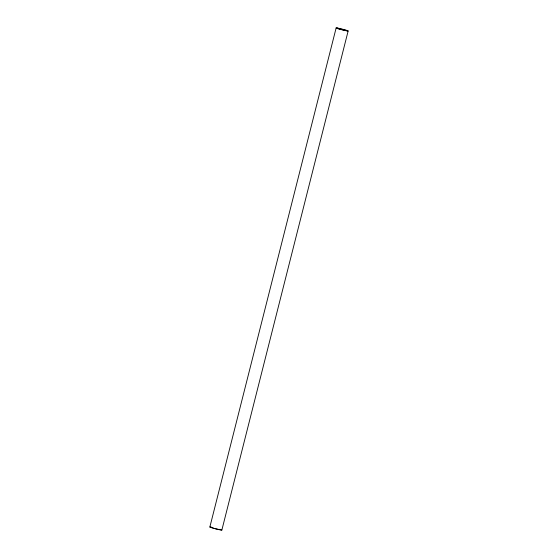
<?xml version="1.0" encoding="UTF-8"?>
<svg xmlns="http://www.w3.org/2000/svg" width="558" height="558" viewBox="0 0 558 558"><rect width="100%" height="100%" fill="white"/><g stroke="black" fill="none" stroke-linecap="round" stroke-linejoin="round"><path stroke-width="0.84" d="M209.843 527.052L336.132 27.977M221.868 530.023L348.157 30.948M210.98 527.205L214.167 528.412M221.003 529.856L215.493 528.761M219.754 529.312L220.501 529.57M221.533 529.842A6.222 0.356 14.2 0 1 216.371 529.033A6.222 0.356 14.2 0 1 209.92 526.975M210.394 527.003A6.222 0.356 14.2 0 1 211.245 527.136M337.269 28.13L340.457 29.337L347.285 30.781L337.269 28.13M338.253 28.765A6.222 0.356 14.2 0 0 348.08 31.025A6.222 0.356 14.2 0 0 340.094 28.598A6.222 0.356 14.2 0 0 338.253 28.765"/></g></svg>
